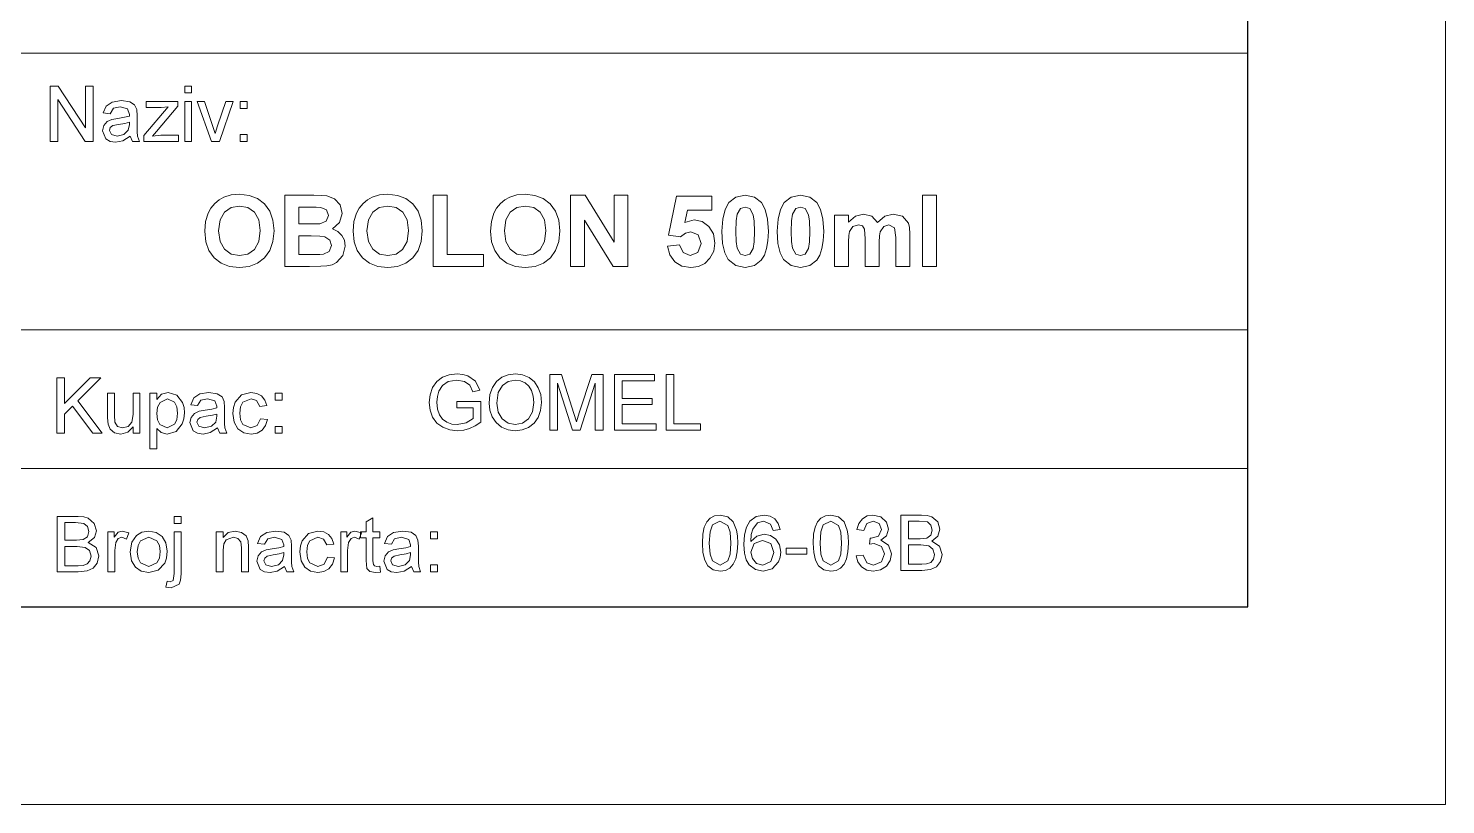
# Model space of a CAD drawing. Extents: x 0 to 297, y 0 to 543.
# Drawn here: x 261.16 to 297, y 0 to 19.62 of the extents above; entities that cross this region are included whole.
import ezdxf

# ---------------------------------------------------------------- set-up
doc = ezdxf.new("R2010")
doc.units = 0

msp = doc.modelspace()

# ---------------------------------------------------------------- linework, layer by layer
at = {"color": 7, "lineweight": 13}
for p, q in [((297, 0), (297, 420)), ((142.421, 19), (292, 19)), ((142.421, 12), (292, 12)), ((142.421, 8.5), (292, 8.5)), ((0, 0), (297, 0))]:
    msp.add_line(p, q, dxfattribs=at)
at = {"color": 7, "lineweight": 30}
for p, q in [((292, 5), (292, 415)), ((20, 5), (292, 5))]:
    msp.add_line(p, q, dxfattribs=at)
at = {"color": 7, "lineweight": 13}
for points in [[(261.714, 16.766), (261.714, 18.166), (261.92, 18.166), (262.608, 17.109), (262.608, 18.166), (262.803, 18.166), (262.803, 16.766), (262.597, 16.766), (261.909, 17.823), (261.909, 16.766)], [(265.117, 17.991), (265.117, 18.166), (265.292, 18.166), (265.292, 17.991)], [(263.736, 16.902), (263.552, 16.782), (263.37, 16.747), (263.228, 16.767), (263.123, 16.828), (263.036, 17.035), (263.069, 17.17), (263.154, 17.268), (263.274, 17.324), (263.421, 17.349), (263.595, 17.376), (263.716, 17.408), (263.717, 17.449), (263.67, 17.587), (263.483, 17.641), (263.312, 17.603), (263.231, 17.466), (263.056, 17.486), (263.132, 17.659), (263.285, 17.761), (263.516, 17.797), (263.729, 17.766), (263.849, 17.688), (263.903, 17.57), (263.911, 17.417), (263.911, 17.2), (263.914, 17.012), (263.923, 16.902), (263.97, 16.766), (263.795, 16.766)], [(264.086, 16.766), (264.086, 16.913), (264.701, 17.641), (264.523, 17.622), (264.145, 17.622), (264.145, 17.777), (264.942, 17.777), (264.942, 17.661), (264.402, 17.021), (264.301, 16.902), (264.51, 16.922), (264.961, 16.922), (264.961, 16.766)], [(265.117, 16.766), (265.117, 17.777), (265.292, 17.777), (265.292, 16.766)], [(265.795, 16.766), (265.428, 17.777), (265.613, 17.777), (265.821, 17.172), (265.885, 16.968), (265.947, 17.16), (266.157, 17.777), (266.342, 17.777), (265.999, 16.766)], [(266.517, 17.602), (266.517, 17.777), (266.692, 17.777), (266.692, 17.602)], [(263.717, 17.252), (263.604, 17.221), (263.445, 17.195), (263.3, 17.165), (263.234, 17.115), (263.211, 17.043), (263.262, 16.943), (263.409, 16.902), (263.579, 16.944), (263.689, 17.05), (263.716, 17.198)], [(266.517, 16.766), (266.517, 16.941), (266.692, 16.941), (266.692, 16.766)], [(265.624, 14.495), (265.645, 14.746), (265.707, 14.954), (265.779, 15.083), (265.875, 15.199), (265.986, 15.293), (266.108, 15.36), (266.289, 15.413), (266.497, 15.431), (266.745, 15.403), (266.957, 15.322), (267.135, 15.185), (267.268, 15.001), (267.348, 14.773), (267.374, 14.503), (267.348, 14.235), (267.269, 14.009), (267.137, 13.825), (266.96, 13.689), (266.749, 13.608), (266.501, 13.581), (266.252, 13.608), (266.038, 13.689), (265.862, 13.824), (265.73, 14.007), (265.651, 14.23)], [(269.374, 14.495), (269.395, 14.746), (269.457, 14.954), (269.529, 15.083), (269.625, 15.199), (269.736, 15.293), (269.858, 15.36), (270.039, 15.413), (270.247, 15.431), (270.495, 15.403), (270.707, 15.322), (270.885, 15.185), (271.018, 15.001), (271.098, 14.773), (271.124, 14.503), (271.098, 14.235), (271.019, 14.009), (270.887, 13.825), (270.71, 13.689), (270.499, 13.608), (270.251, 13.581), (270.002, 13.608), (269.788, 13.689), (269.612, 13.824), (269.48, 14.007), (269.401, 14.23)], [(272.849, 14.495), (272.87, 14.746), (272.932, 14.954), (273.004, 15.083), (273.1, 15.199), (273.211, 15.293), (273.333, 15.36), (273.514, 15.413), (273.722, 15.431), (273.97, 15.403), (274.182, 15.322), (274.36, 15.185), (274.493, 15.001), (274.573, 14.773), (274.599, 14.503), (274.573, 14.235), (274.494, 14.009), (274.362, 13.825), (274.185, 13.689), (273.974, 13.608), (273.726, 13.581), (273.477, 13.608), (273.263, 13.689), (273.087, 13.824), (272.955, 14.007), (272.875, 14.23)], [(265.974, 14.507), (266.011, 14.236), (266.123, 14.04), (266.292, 13.92), (266.501, 13.881), (266.71, 13.92), (266.877, 14.038), (266.987, 14.236), (267.024, 14.512), (266.988, 14.784), (266.881, 14.977), (266.715, 15.092), (266.501, 15.131), (266.287, 15.092), (266.119, 14.975), (266.01, 14.781)], [(267.649, 15.406), (268.384, 15.406), (268.575, 15.401), (268.71, 15.388), (268.902, 15.313), (269.043, 15.161), (269.099, 14.947), (269.034, 14.713), (268.857, 14.553), (268.992, 14.489), (269.092, 14.391), (269.154, 14.267), (269.174, 14.122), (269.116, 13.886), (268.958, 13.702), (268.847, 13.647), (268.712, 13.618), (268.555, 13.61), (268.269, 13.606), (267.649, 13.606)], [(267.999, 15.106), (267.999, 14.681), (268.253, 14.681), (268.437, 14.682), (268.535, 14.687), (268.692, 14.753), (268.749, 14.896), (268.7, 15.035), (268.554, 15.099), (268.442, 15.104), (268.222, 15.106)], [(269.724, 14.507), (269.761, 14.236), (269.873, 14.04), (270.042, 13.92), (270.251, 13.881), (270.46, 13.92), (270.627, 14.038), (270.737, 14.236), (270.774, 14.512), (270.738, 14.784), (270.631, 14.977), (270.465, 15.092), (270.251, 15.131), (270.037, 15.092), (269.869, 14.975), (269.76, 14.781)], [(271.399, 13.606), (271.399, 15.406), (271.749, 15.406), (271.749, 13.906), (272.674, 13.906), (272.674, 13.606)], [(273.199, 14.507), (273.236, 14.236), (273.348, 14.04), (273.517, 13.92), (273.726, 13.881), (273.935, 13.92), (274.102, 14.038), (274.212, 14.236), (274.249, 14.512), (274.213, 14.784), (274.106, 14.977), (273.94, 15.092), (273.726, 15.131), (273.512, 15.092), (273.344, 14.975), (273.235, 14.781)], [(274.874, 13.606), (274.874, 15.406), (275.24, 15.406), (275.974, 14.222), (275.974, 15.406), (276.324, 15.406), (276.324, 13.606), (275.947, 13.606), (275.224, 14.772), (275.224, 13.606)], [(277.324, 14.117), (277.624, 14.156), (277.718, 13.955), (277.897, 13.881), (278.094, 13.958), (278.174, 14.19), (278.102, 14.408), (277.913, 14.481), (277.775, 14.449), (277.653, 14.356), (277.349, 14.394), (277.549, 15.381), (278.449, 15.381), (278.449, 15.031), (277.832, 15.031), (277.766, 14.716), (277.994, 14.781), (278.199, 14.74), (278.37, 14.618), (278.486, 14.432), (278.524, 14.197), (278.492, 13.993), (278.396, 13.812), (278.265, 13.683), (278.104, 13.606), (277.913, 13.581), (277.689, 13.617), (277.51, 13.726), (277.386, 13.897)], [(279.287, 15.406), (279.521, 15.359), (279.698, 15.22), (279.796, 15.042), (279.854, 14.799), (279.874, 14.492), (279.863, 14.257), (279.83, 14.057), (279.774, 13.892), (279.696, 13.763), (279.521, 13.626), (279.287, 13.581), (279.048, 13.631), (278.861, 13.781), (278.771, 13.95), (278.717, 14.188), (278.699, 14.496), (278.719, 14.801), (278.778, 15.043), (278.877, 15.223), (279.053, 15.36)], [(279.287, 15.106), (279.168, 15.067), (279.087, 14.929), (279.059, 14.755), (279.049, 14.492), (279.058, 14.234), (279.083, 14.071), (279.169, 13.919), (279.287, 13.881), (279.405, 13.919), (279.486, 14.058), (279.515, 14.231), (279.524, 14.492), (279.516, 14.751), (279.49, 14.914), (279.405, 15.067)], [(280.687, 15.406), (280.921, 15.359), (281.098, 15.22), (281.196, 15.042), (281.254, 14.799), (281.274, 14.492), (281.263, 14.257), (281.23, 14.057), (281.174, 13.892), (281.096, 13.763), (280.921, 13.626), (280.687, 13.581), (280.448, 13.631), (280.261, 13.781), (280.171, 13.95), (280.117, 14.188), (280.099, 14.496), (280.119, 14.801), (280.178, 15.043), (280.277, 15.223), (280.453, 15.36)], [(280.687, 15.106), (280.568, 15.067), (280.487, 14.929), (280.459, 14.755), (280.449, 14.492), (280.458, 14.234), (280.483, 14.071), (280.569, 13.919), (280.687, 13.881), (280.805, 13.919), (280.886, 14.058), (280.915, 14.231), (280.924, 14.492), (280.916, 14.751), (280.89, 14.914), (280.805, 15.067)], [(283.774, 13.606), (283.774, 15.406), (284.124, 15.406), (284.124, 13.606)], [(281.549, 14.906), (281.899, 14.906), (281.899, 14.729), (282.076, 14.88), (282.284, 14.931), (282.49, 14.877), (282.633, 14.715), (282.816, 14.877), (283.026, 14.931), (283.267, 14.873), (283.414, 14.703), (283.44, 14.594), (283.449, 14.434), (283.449, 13.606), (283.099, 13.606), (283.099, 14.337), (283.065, 14.583), (282.922, 14.656), (282.791, 14.612), (282.701, 14.485), (282.681, 14.377), (282.674, 14.22), (282.674, 13.606), (282.324, 13.606), (282.324, 14.307), (282.307, 14.548), (282.252, 14.629), (282.151, 14.656), (282.013, 14.613), (281.926, 14.492), (281.906, 14.386), (281.899, 14.228), (281.899, 13.606), (281.549, 13.606)], [(267.999, 14.381), (267.999, 13.906), (268.36, 13.906), (268.532, 13.908), (268.628, 13.917), (268.769, 13.987), (268.824, 14.138), (268.782, 14.274), (268.66, 14.355), (268.534, 14.374), (268.314, 14.381)], [(261.884, 9.388), (261.884, 10.788), (262.078, 10.788), (262.078, 10.14), (262.726, 10.788), (262.992, 10.788), (262.415, 10.211), (263.031, 9.388), (262.793, 9.388), (262.279, 10.075), (262.078, 9.874), (262.078, 9.388)], [(271.998, 10.035), (271.998, 10.19), (272.601, 10.19), (272.601, 9.67), (272.461, 9.575), (272.318, 9.506), (272.17, 9.465), (272.018, 9.451), (271.82, 9.473), (271.641, 9.539), (271.492, 9.646), (271.385, 9.793), (271.32, 9.969), (271.298, 10.164), (271.32, 10.36), (271.384, 10.543), (271.489, 10.697), (271.631, 10.805), (271.805, 10.869), (272.003, 10.89), (272.148, 10.878), (272.279, 10.842), (272.472, 10.707), (272.578, 10.481), (272.4, 10.435), (272.322, 10.602), (272.19, 10.698), (271.999, 10.735), (271.781, 10.696), (271.633, 10.593), (271.546, 10.454), (271.506, 10.318), (271.493, 10.171), (271.509, 9.998), (271.556, 9.856), (271.635, 9.746), (271.742, 9.668), (271.868, 9.622), (272.002, 9.607), (272.234, 9.656), (272.407, 9.76), (272.407, 10.035)], [(272.815, 10.152), (272.835, 10.366), (272.897, 10.547), (273, 10.694), (273.135, 10.803), (273.294, 10.868), (273.477, 10.89), (273.659, 10.867), (273.822, 10.798), (273.958, 10.688), (274.056, 10.541), (274.117, 10.366), (274.137, 10.168), (274.116, 9.968), (274.052, 9.79), (273.95, 9.643), (273.812, 9.537), (273.65, 9.473), (273.476, 9.451), (273.291, 9.475), (273.127, 9.546), (272.992, 9.658), (272.894, 9.805), (272.835, 9.974)], [(274.351, 9.471), (274.351, 10.871), (274.64, 10.871), (274.958, 9.885), (275.022, 9.679), (275.092, 9.902), (275.407, 10.871), (275.693, 10.871), (275.693, 9.471), (275.498, 9.471), (275.498, 10.657), (275.118, 9.471), (274.923, 9.471), (274.545, 10.657), (274.545, 9.471)], [(275.984, 9.471), (275.984, 10.871), (276.995, 10.871), (276.995, 10.715), (276.179, 10.715), (276.179, 10.268), (276.937, 10.268), (276.937, 10.112), (276.179, 10.112), (276.179, 9.626), (277.034, 9.626), (277.034, 9.471)], [(277.287, 9.471), (277.287, 10.871), (277.482, 10.871), (277.482, 9.626), (278.162, 9.626), (278.162, 9.471)], [(263.809, 9.388), (263.809, 9.547), (263.674, 9.413), (263.5, 9.368), (263.339, 9.403), (263.228, 9.489), (263.177, 9.615), (263.167, 9.775), (263.167, 10.399), (263.342, 10.399), (263.342, 9.845), (263.352, 9.667), (263.419, 9.562), (263.546, 9.524), (263.687, 9.563), (263.781, 9.669), (263.809, 9.864), (263.809, 10.399), (263.984, 10.399), (263.984, 9.388)], [(264.236, 8.999), (264.236, 10.399), (264.411, 10.399), (264.411, 10.244), (264.532, 10.375), (264.696, 10.418), (264.917, 10.352), (265.062, 10.165), (265.099, 10.039), (265.111, 9.901), (265.098, 9.754), (265.056, 9.623), (264.896, 9.434), (264.674, 9.368), (264.522, 9.408), (264.411, 9.509), (264.411, 8.999)], [(265.947, 9.524), (265.764, 9.404), (265.581, 9.368), (265.439, 9.389), (265.334, 9.449), (265.247, 9.657), (265.28, 9.791), (265.366, 9.889), (265.485, 9.945), (265.632, 9.971), (265.806, 9.998), (265.927, 10.03), (265.928, 10.071), (265.882, 10.209), (265.695, 10.263), (265.523, 10.224), (265.442, 10.088), (265.267, 10.107), (265.343, 10.281), (265.496, 10.383), (265.727, 10.418), (265.94, 10.388), (266.06, 10.31), (266.114, 10.192), (266.122, 10.039), (266.122, 9.821), (266.125, 9.633), (266.134, 9.524), (266.181, 9.388), (266.006, 9.388)], [(267.036, 9.757), (267.211, 9.738), (267.163, 9.583), (267.071, 9.466), (266.945, 9.393), (266.793, 9.368), (266.607, 9.402), (266.462, 9.503), (266.368, 9.667), (266.336, 9.89), (266.35, 10.042), (266.39, 10.174), (266.554, 10.357), (266.792, 10.418), (266.941, 10.397), (267.059, 10.332), (267.144, 10.228), (267.192, 10.088), (267.017, 10.068), (266.935, 10.214), (266.794, 10.263), (266.59, 10.174), (266.531, 10.06), (266.511, 9.894), (266.53, 9.727), (266.588, 9.612), (266.788, 9.524), (266.952, 9.581)], [(267.406, 10.224), (267.406, 10.399), (267.581, 10.399), (267.581, 10.224)], [(273.009, 10.15), (273.043, 9.924), (273.142, 9.752), (273.292, 9.643), (273.475, 9.607), (273.661, 9.643), (273.811, 9.753), (273.91, 9.931), (273.943, 10.17), (273.929, 10.329), (273.886, 10.467), (273.817, 10.58), (273.721, 10.664), (273.606, 10.717), (273.478, 10.735), (273.299, 10.701), (273.148, 10.6), (273.044, 10.42)], [(264.411, 9.885), (264.43, 9.725), (264.487, 9.612), (264.671, 9.524), (264.858, 9.615), (264.917, 9.732), (264.936, 9.898), (264.917, 10.058), (264.86, 10.172), (264.678, 10.263), (264.492, 10.166), (264.432, 10.047)], [(265.928, 9.874), (265.815, 9.843), (265.656, 9.817), (265.511, 9.787), (265.446, 9.737), (265.422, 9.665), (265.473, 9.564), (265.62, 9.524), (265.791, 9.566), (265.9, 9.672), (265.927, 9.82)], [(267.406, 9.388), (267.406, 9.563), (267.581, 9.563), (267.581, 9.388)], [(261.893, 5.886), (261.893, 7.286), (262.419, 7.286), (262.564, 7.275), (262.677, 7.243), (262.829, 7.111), (262.884, 6.924), (262.833, 6.754), (262.677, 6.625), (262.874, 6.499), (262.943, 6.288), (262.901, 6.107), (262.799, 5.978), (262.647, 5.909), (262.423, 5.886)], [(264.848, 7.111), (264.848, 7.286), (265.023, 7.286), (265.023, 7.111)], [(270.051, 6.032), (270.071, 5.881), (269.941, 5.866), (269.795, 5.895), (269.723, 5.972), (269.701, 6.17), (269.701, 6.741), (269.565, 6.741), (269.565, 6.897), (269.701, 6.897), (269.701, 7.147), (269.876, 7.249), (269.876, 6.897), (270.051, 6.897), (270.051, 6.741), (269.876, 6.741), (269.876, 6.16), (269.886, 6.067), (269.915, 6.034), (269.975, 6.022)], [(278.205, 6.612), (278.217, 6.835), (278.255, 7.013), (278.317, 7.149), (278.404, 7.245), (278.515, 7.303), (278.652, 7.322), (278.851, 7.277), (278.988, 7.147), (279.068, 6.94), (279.092, 6.797), (279.099, 6.612), (279.087, 6.389), (279.05, 6.212), (278.988, 6.076), (278.902, 5.98), (278.79, 5.922), (278.652, 5.903), (278.475, 5.936), (278.341, 6.037), (278.265, 6.182), (278.22, 6.374)], [(280.169, 6.953), (279.994, 6.933), (279.928, 7.089), (279.754, 7.166), (279.599, 7.124), (279.479, 6.964), (279.443, 6.833), (279.43, 6.651), (279.583, 6.79), (279.772, 6.836), (279.932, 6.804), (280.067, 6.709), (280.158, 6.564), (280.188, 6.382), (280.174, 6.254), (280.131, 6.137), (279.973, 5.963), (279.746, 5.903), (279.549, 5.942), (279.392, 6.059), (279.316, 6.187), (279.27, 6.359), (279.255, 6.577), (279.272, 6.821), (279.323, 7.016), (279.407, 7.163), (279.563, 7.282), (279.765, 7.322), (279.918, 7.297), (280.04, 7.224), (280.126, 7.107)], [(281.005, 6.612), (281.017, 6.835), (281.055, 7.013), (281.117, 7.149), (281.204, 7.245), (281.315, 7.303), (281.452, 7.322), (281.651, 7.277), (281.788, 7.147), (281.868, 6.94), (281.892, 6.797), (281.899, 6.612), (281.887, 6.389), (281.85, 6.212), (281.788, 6.076), (281.702, 5.98), (281.59, 5.922), (281.452, 5.903), (281.275, 5.936), (281.141, 6.037), (281.065, 6.182), (281.02, 6.374)], [(282.094, 6.291), (282.269, 6.311), (282.361, 6.117), (282.534, 6.058), (282.737, 6.139), (282.813, 6.339), (282.738, 6.528), (282.548, 6.602), (282.43, 6.583), (282.449, 6.739), (282.475, 6.737), (282.655, 6.791), (282.735, 6.959), (282.676, 7.108), (282.523, 7.166), (282.368, 7.108), (282.288, 6.933), (282.113, 6.953), (282.163, 7.109), (282.251, 7.225), (282.371, 7.298), (282.517, 7.322), (282.72, 7.273), (282.861, 7.141), (282.91, 6.962), (282.862, 6.799), (282.719, 6.682), (282.915, 6.563), (282.988, 6.339), (282.956, 6.17), (282.858, 6.029), (282.71, 5.934), (282.528, 5.903), (282.363, 5.93), (282.229, 6.011), (282.136, 6.135)], [(283.222, 5.922), (283.222, 7.322), (283.748, 7.322), (283.893, 7.311), (284.006, 7.279), (284.158, 7.147), (284.213, 6.96), (284.162, 6.79), (284.006, 6.661), (284.203, 6.535), (284.272, 6.325), (284.23, 6.143), (284.128, 6.014), (283.976, 5.945), (283.752, 5.922)], [(262.087, 6.683), (262.381, 6.683), (262.552, 6.7), (262.655, 6.774), (262.69, 6.903), (262.658, 7.033), (262.565, 7.11), (262.358, 7.13), (262.087, 7.13)], [(263.176, 5.886), (263.176, 6.897), (263.332, 6.897), (263.332, 6.762), (263.433, 6.886), (263.536, 6.916), (263.701, 6.868), (263.645, 6.712), (263.53, 6.761), (263.437, 6.726), (263.378, 6.631), (263.351, 6.426), (263.351, 5.886)], [(263.74, 6.391), (263.778, 6.634), (263.894, 6.805), (264.036, 6.889), (264.207, 6.916), (264.394, 6.882), (264.543, 6.781), (264.641, 6.619), (264.673, 6.406), (264.659, 6.232), (264.615, 6.101), (264.448, 5.928), (264.207, 5.866), (264.018, 5.9), (263.869, 6.002), (263.772, 6.167)], [(264.642, 5.496), (264.674, 5.646), (264.75, 5.633), (264.824, 5.668), (264.848, 5.84), (264.848, 6.897), (265.023, 6.897), (265.023, 5.832), (265.011, 5.674), (264.975, 5.573), (264.774, 5.478)], [(265.91, 5.886), (265.91, 6.897), (266.085, 6.897), (266.085, 6.754), (266.216, 6.876), (266.394, 6.916), (266.556, 6.884), (266.666, 6.798), (266.717, 6.672), (266.726, 6.506), (266.726, 5.886), (266.551, 5.886), (266.551, 6.494), (266.532, 6.648), (266.463, 6.73), (266.346, 6.761), (266.162, 6.692), (266.104, 6.593), (266.085, 6.432), (266.085, 5.886)], [(267.64, 6.022), (267.456, 5.902), (267.274, 5.866), (267.132, 5.887), (267.027, 5.947), (266.94, 6.154), (266.973, 6.289), (267.059, 6.387), (267.178, 6.443), (267.325, 6.469), (267.499, 6.496), (267.62, 6.528), (267.621, 6.569), (267.574, 6.707), (267.388, 6.761), (267.216, 6.722), (267.135, 6.586), (266.96, 6.605), (267.036, 6.779), (267.189, 6.881), (267.42, 6.916), (267.633, 6.886), (267.753, 6.808), (267.807, 6.69), (267.815, 6.537), (267.815, 6.319), (267.818, 6.131), (267.827, 6.022), (267.874, 5.886), (267.699, 5.886)], [(268.729, 6.255), (268.904, 6.236), (268.855, 6.081), (268.764, 5.964), (268.638, 5.891), (268.486, 5.866), (268.3, 5.9), (268.155, 6.001), (268.061, 6.165), (268.029, 6.388), (268.043, 6.54), (268.083, 6.672), (268.246, 6.855), (268.485, 6.916), (268.633, 6.895), (268.752, 6.83), (268.837, 6.726), (268.885, 6.586), (268.71, 6.566), (268.628, 6.712), (268.486, 6.761), (268.283, 6.672), (268.224, 6.558), (268.204, 6.392), (268.223, 6.225), (268.281, 6.11), (268.48, 6.022), (268.645, 6.079)], [(269.06, 5.886), (269.06, 6.897), (269.215, 6.897), (269.215, 6.762), (269.317, 6.886), (269.42, 6.916), (269.585, 6.868), (269.529, 6.712), (269.413, 6.761), (269.321, 6.726), (269.261, 6.631), (269.235, 6.426), (269.235, 5.886)], [(270.849, 6.022), (270.665, 5.902), (270.482, 5.866), (270.34, 5.887), (270.235, 5.947), (270.149, 6.154), (270.181, 6.289), (270.267, 6.387), (270.386, 6.443), (270.533, 6.469), (270.707, 6.496), (270.828, 6.528), (270.829, 6.569), (270.783, 6.707), (270.596, 6.761), (270.425, 6.722), (270.343, 6.586), (270.168, 6.605), (270.244, 6.779), (270.397, 6.881), (270.629, 6.916), (270.841, 6.886), (270.961, 6.808), (271.015, 6.69), (271.024, 6.537), (271.024, 6.319), (271.027, 6.131), (271.035, 6.022), (271.082, 5.886), (270.907, 5.886)], [(271.335, 6.722), (271.335, 6.897), (271.51, 6.897), (271.51, 6.722)], [(278.38, 6.612), (278.4, 6.329), (278.458, 6.164), (278.652, 6.058), (278.846, 6.164), (278.905, 6.329), (278.924, 6.612), (278.905, 6.89), (278.848, 7.056), (278.65, 7.166), (278.461, 7.07), (278.4, 6.893)], [(281.18, 6.612), (281.199, 6.329), (281.258, 6.164), (281.452, 6.058), (281.646, 6.164), (281.705, 6.329), (281.724, 6.612), (281.705, 6.89), (281.648, 7.056), (281.45, 7.166), (281.261, 7.07), (281.2, 6.893)], [(283.416, 6.719), (283.709, 6.719), (283.881, 6.737), (283.984, 6.81), (284.019, 6.94), (283.986, 7.069), (283.894, 7.146), (283.687, 7.166), (283.416, 7.166)], [(262.087, 6.041), (262.426, 6.041), (262.549, 6.048), (262.653, 6.087), (262.721, 6.165), (262.748, 6.285), (262.708, 6.422), (262.6, 6.504), (262.401, 6.528), (262.087, 6.528)], [(263.915, 6.392), (263.936, 6.23), (263.998, 6.114), (264.207, 6.022), (264.415, 6.115), (264.477, 6.232), (264.498, 6.397), (264.477, 6.555), (264.415, 6.669), (264.207, 6.761), (263.998, 6.669), (263.936, 6.554)], [(279.43, 6.386), (279.47, 6.22), (279.577, 6.099), (279.732, 6.058), (279.935, 6.144), (280.013, 6.376), (279.936, 6.599), (279.725, 6.68), (279.516, 6.599)], [(280.324, 6.33), (280.324, 6.486), (280.849, 6.486), (280.849, 6.33)], [(283.416, 6.078), (283.755, 6.078), (283.877, 6.084), (283.982, 6.123), (284.05, 6.202), (284.077, 6.321), (284.037, 6.458), (283.928, 6.54), (283.73, 6.564), (283.416, 6.564)], [(267.621, 6.372), (267.508, 6.341), (267.349, 6.315), (267.204, 6.285), (267.138, 6.235), (267.115, 6.163), (267.166, 6.062), (267.313, 6.022), (267.484, 6.063), (267.593, 6.17), (267.62, 6.318)], [(270.829, 6.372), (270.716, 6.341), (270.558, 6.315), (270.412, 6.285), (270.347, 6.235), (270.324, 6.163), (270.374, 6.062), (270.521, 6.022), (270.692, 6.063), (270.802, 6.17), (270.828, 6.318)], [(271.335, 5.886), (271.335, 6.061), (271.51, 6.061), (271.51, 5.886)]]:
    msp.add_lwpolyline(points, close=True, dxfattribs=at)

doc.saveas('drawing.dxf')
